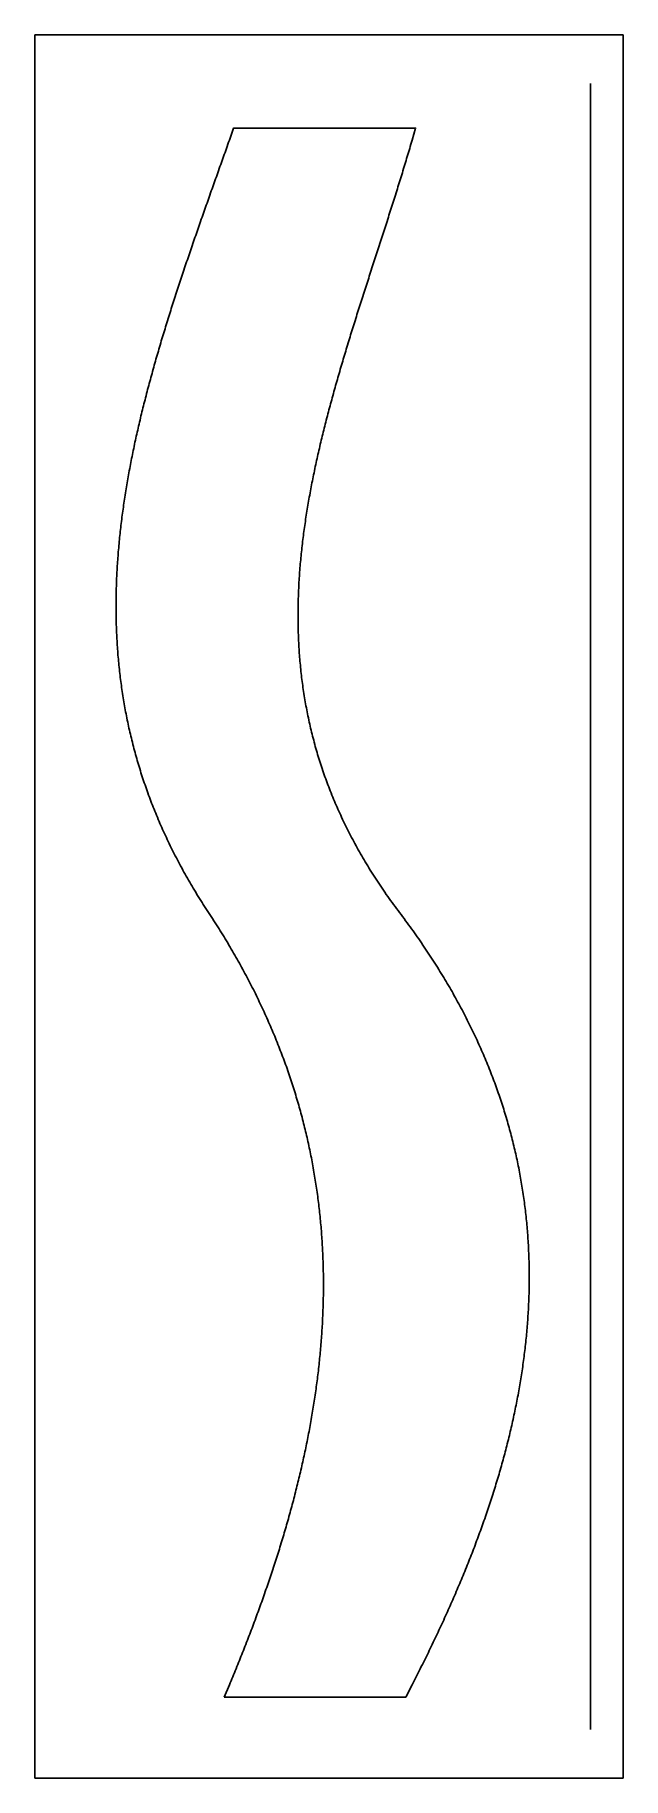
# Model space of a CAD drawing. Header units: millimetres. Extents: x 0 to 145, y 0 to 430.
import ezdxf

# ---------------------------------------------------------------- set-up
doc = ezdxf.new("R2010")
doc.units = ezdxf.units.MM
for name, color, linetype in [('CUT_P04_WALNUT', 3, 'CONTINUOUS'), ('REF_GRAIN', 8, 'CONTINUOUS'), ('REF_STOCK', 8, 'CONTINUOUS')]:
    doc.layers.add(name, color=color, linetype=linetype)

msp = doc.modelspace()

# ---------------------------------------------------------------- linework, layer by layer
at = {"layer": 'CUT_P04_WALNUT'}
msp.add_lwpolyline([(46.676808, 20), (47.934171, 23), (48.143392, 23.5), (48.351932, 24), (48.559788, 24.5), (48.766955, 25), (48.97343, 25.5), (49.179208, 26), (49.384286, 26.5), (49.58866, 27), (49.792325, 27.5), (49.995279, 28), (50.197517, 28.5), (50.399035, 29), (50.59983, 29.5), (50.799897, 30), (50.999233, 30.5), (51.197834, 31), (51.395695, 31.5), (51.592813, 32), (51.789185, 32.5), (51.984805, 33), (52.179671, 33.5), (52.373779, 34), (52.567124, 34.5), (52.759702, 35), (52.95151, 35.5), (53.142545, 36), (53.332801, 36.5), (53.522275, 37), (53.710964, 37.5), (53.898862, 38), (54.085968, 38.5), (54.272275, 39), (54.457782, 39.5), (54.642483, 40), (54.826375, 40.5), (55.009455, 41), (55.191717, 41.5), (55.373158, 42), (55.553775, 42.5), (55.733564, 43), (55.91252, 43.5), (56.090639, 44), (56.267918, 44.5), (56.444354, 45), (56.619941, 45.5), (56.794677, 46), (56.968556, 46.5), (57.141576, 47), (57.313733, 47.5), (57.485022, 48), (57.65544, 48.5), (57.824983, 49), (57.993646, 49.5), (58.161427, 50), (58.328321, 50.5), (58.494324, 51), (58.659433, 51.5), (58.823643, 52), (58.98695, 52.5), (59.149352, 53), (59.310843, 53.5), (59.47142, 54), (59.631079, 54.5), (59.789816, 55), (59.947628, 55.5), (60.10451, 56), (60.260459, 56.5), (60.41547, 57), (60.56954, 57.5), (60.722665, 58), (60.874841, 58.5), (61.026063, 59), (61.17633, 59.5), (61.325635, 60), (61.473976, 60.5), (61.621348, 61), (61.767748, 61.5), (61.913172, 62), (62.057616, 62.5), (62.201075, 63), (62.343547, 63.5), (62.485027, 64), (62.625511, 64.5), (62.764996, 65), (62.903477, 65.5), (63.040951, 66), (63.177414, 66.5), (63.312862, 67), (63.44729, 67.5), (63.580696, 68), (63.713075, 68.5), (63.844424, 69), (63.974738, 69.5), (64.104013, 70), (64.232246, 70.5), (64.359433, 71), (64.48557, 71.5), (64.610653, 72), (64.734678, 72.5), (64.857641, 73), (64.979539, 73.5), (65.100367, 74), (65.220122, 74.5), (65.338799, 75), (65.456395, 75.5), (65.572907, 76), (65.688329, 76.5), (65.802658, 77), (65.915891, 77.5), (66.028023, 78), (66.139051, 78.5), (66.24897, 79), (66.357777, 79.5), (66.465467, 80), (66.572038, 80.5), (66.677485, 81), (66.781804, 81.5), (66.884991, 82), (66.987043, 82.5), (67.087955, 83), (67.187724, 83.5), (67.286346, 84), (67.383816, 84.5), (67.480132, 85), (67.575288, 85.5), (67.669282, 86), (67.762109, 86.5), (67.853765, 87), (67.944247, 87.5), (68.033551, 88), (68.121672, 88.5), (68.208608, 89), (68.294353, 89.5), (68.378904, 90), (68.462258, 90.5), (68.54441, 91), (68.625357, 91.5), (68.705094, 92), (68.783617, 92.5), (68.860924, 93), (68.937009, 93.5), (69.011869, 94), (69.085501, 94.5), (69.1579, 95), (69.229062, 95.5), (69.298983, 96), (69.36766, 96.5), (69.435089, 97), (69.501266, 97.5), (69.566186, 98), (69.629847, 98.5), (69.692244, 99), (69.753373, 99.5), (69.81323, 100), (69.871812, 100.5), (69.929115, 101), (69.985134, 101.5), (70.039866, 102), (70.093307, 102.5), (70.145453, 103), (70.1963, 103.5), (70.245844, 104), (70.294082, 104.5), (70.34101, 105), (70.386623, 105.5), (70.430917, 106), (70.47389, 106.5), (70.515536, 107), (70.555853, 107.5), (70.594836, 108), (70.632481, 108.5), (70.668784, 109), (70.703742, 109.5), (70.737351, 110), (70.769606, 110.5), (70.800505, 111), (70.830042, 111.5), (70.858214, 112), (70.885018, 112.5), (70.910449, 113), (70.934503, 113.5), (70.957177, 114), (70.978466, 114.5), (70.998368, 115), (71.016877, 115.5), (71.03399, 116), (71.049703, 116.5), (71.064013, 117), (71.076915, 117.5), (71.088405, 118), (71.09848, 118.5), (71.107135, 119), (71.114368, 119.5), (71.120173, 120), (71.124547, 120.5), (71.127486, 121), (71.128987, 121.5), (71.129045, 122), (71.127657, 122.5), (71.124818, 123), (71.120524, 123.5), (71.114773, 124), (71.107559, 124.5), (71.09888, 125), (71.088731, 125.5), (71.077107, 126), (71.064007, 126.5), (71.049425, 127), (71.033357, 127.5), (71.0158, 128), (70.99675, 128.5), (70.976203, 129), (70.954155, 129.5), (70.930602, 130), (70.90554, 130.5), (70.878966, 131), (70.850875, 131.5), (70.821264, 132), (70.790129, 132.5), (70.757466, 133), (70.72327, 133.5), (70.687539, 134), (70.650267, 134.5), (70.611452, 135), (70.57109, 135.5), (70.529176, 136), (70.485707, 136.5), (70.440678, 137), (70.394086, 137.5), (70.345928, 138), (70.296198, 138.5), (70.244893, 139), (70.19201, 139.5), (70.137545, 140), (70.081493, 140.5), (70.02385, 141), (69.964613, 141.5), (69.903779, 142), (69.841342, 142.5), (69.777299, 143), (69.711647, 143.5), (69.64438, 144), (69.575497, 144.5), (69.504992, 145), (69.432861, 145.5), (69.359102, 146), (69.283709, 146.5), (69.206679, 147), (69.128009, 147.5), (69.047693, 148), (68.96573, 148.5), (68.882113, 149), (68.79684, 149.5), (68.709907, 150), (68.62131, 150.5), (68.531044, 151), (68.439107, 151.5), (68.345494, 152), (68.250201, 152.5), (68.153224, 153), (68.05456, 153.5), (67.954204, 154), (67.852154, 154.5), (67.748404, 155), (67.642951, 155.5), (67.535791, 156), (67.42692, 156.5), (67.316335, 157), (67.204031, 157.5), (67.090004, 158), (66.974251, 158.5), (66.856768, 159), (66.737551, 159.5), (66.616595, 160), (66.493898, 160.5), (66.369455, 161), (66.243262, 161.5), (66.115316, 162), (65.985612, 162.5), (65.854147, 163), (65.720916, 163.5), (65.585917, 164), (65.449144, 164.5), (65.310595, 165), (65.170265, 165.5), (65.02815, 166), (64.884246, 166.5), (64.73855, 167), (64.591058, 167.5), (64.441765, 168), (64.290669, 168.5), (64.137764, 169), (63.983048, 169.5), (63.826516, 170), (63.668164, 170.5), (63.507988, 171), (63.345985, 171.5), (63.182151, 172), (63.016482, 172.5), (62.848973, 173), (62.679622, 173.5), (62.508424, 174), (62.335375, 174.5), (62.160471, 175), (61.983709, 175.5), (61.805084, 176), (61.624593, 176.5), (61.442232, 177), (61.257997, 177.5), (61.071884, 178), (60.883889, 178.5), (60.694008, 179), (60.502238, 179.5), (60.308574, 180), (60.113013, 180.5), (59.91555, 181), (59.716183, 181.5), (59.514906, 182), (59.311717, 182.5), (59.10661, 183), (58.899583, 183.5), (58.690631, 184), (58.479751, 184.5), (58.266938, 185), (58.05219, 185.5), (57.835501, 186), (57.616868, 186.5), (57.396287, 187), (57.173754, 187.5), (56.949265, 188), (56.722817, 188.5), (56.494406, 189), (56.264027, 189.5), (56.031677, 190), (55.797352, 190.5), (55.561048, 191), (55.322761, 191.5), (55.082487, 192), (54.840222, 192.5), (54.595963, 193), (54.349706, 193.5), (54.101446, 194), (53.85118, 194.5), (53.598903, 195), (53.344613, 195.5), (53.088305, 196), (52.829975, 196.5), (52.56962, 197), (52.307235, 197.5), (52.042816, 198), (51.776361, 198.5), (51.507864, 199), (51.237322, 199.5), (50.964731, 200), (50.690087, 200.5), (50.413386, 201), (50.134625, 201.5), (49.853799, 202), (49.570905, 202.5), (49.285939, 203), (48.998896, 203.5), (48.709773, 204), (48.418567, 204.5), (48.125272, 205), (47.829886, 205.5), (47.532404, 206), (47.232823, 206.5), (46.931138, 207), (46.627346, 207.5), (46.321443, 208), (46.013425, 208.5), (45.703288, 209), (45.391028, 209.5), (45.076641, 210), (44.760124, 210.5), (44.441472, 211), (44.120682, 211.5), (43.79775, 212), (43.472671, 212.5), (43.145443, 213), (42.81606, 213.5), (42.486974, 214), (42.160629, 214.5), (41.837021, 215), (41.516139, 215.5), (41.197979, 216), (40.882531, 216.5), (40.569789, 217), (40.259745, 217.5), (39.952391, 218), (39.647721, 218.5), (39.345726, 219), (39.0464, 219.5), (38.749734, 220), (38.455722, 220.5), (38.164356, 221), (37.875628, 221.5), (37.589532, 222), (37.306059, 222.5), (37.025202, 223), (36.746954, 223.5), (36.471308, 224), (36.198255, 224.5), (35.927789, 225), (35.659901, 225.5), (35.394586, 226), (35.131834, 226.5), (34.871639, 227), (34.613994, 227.5), (34.35889, 228), (34.106321, 228.5), (33.856278, 229), (33.608755, 229.5), (33.363744, 230), (33.121238, 230.5), (32.881229, 231), (32.643709, 231.5), (32.408672, 232), (32.17611, 232.5), (31.946015, 233), (31.71838, 233.5), (31.493198, 234), (31.27046, 234.5), (31.050161, 235), (30.832291, 235.5), (30.616844, 236), (30.403813, 236.5), (30.19319, 237), (29.984966, 237.5), (29.779136, 238), (29.575692, 238.5), (29.374626, 239), (29.17593, 239.5), (28.979597, 240), (28.785621, 240.5), (28.593992, 241), (28.404705, 241.5), (28.217751, 242), (28.033123, 242.5), (27.850814, 243), (27.670816, 243.5), (27.493121, 244), (27.317723, 244.5), (27.144614, 245), (26.973786, 245.5), (26.805232, 246), (26.638945, 246.5), (26.474917, 247), (26.31314, 247.5), (26.153607, 248), (25.996312, 248.5), (25.841245, 249), (25.688401, 249.5), (25.537771, 250), (25.389347, 250.5), (25.243124, 251), (25.099092, 251.5), (24.957246, 252), (24.817576, 252.5), (24.680076, 253), (24.544739, 253.5), (24.411557, 254), (24.280522, 254.5), (24.151627, 255), (24.024864, 255.5), (23.900227, 256), (23.777707, 256.5), (23.657298, 257), (23.538992, 257.5), (23.422781, 258), (23.308658, 258.5), (23.196615, 259), (23.086646, 259.5), (22.978742, 260), (22.872896, 260.5), (22.769101, 261), (22.667349, 261.5), (22.567634, 262), (22.469946, 262.5), (22.37428, 263), (22.280627, 263.5), (22.18898, 264), (22.099332, 264.5), (22.011676, 265), (21.926003, 265.5), (21.842306, 266), (21.760578, 266.5), (21.680812, 267), (21.602999, 267.5), (21.527134, 268), (21.453207, 268.5), (21.381212, 269), (21.311142, 269.5), (21.242988, 270), (21.176744, 270.5), (21.112401, 271), (21.049953, 271.5), (20.989392, 272), (20.930711, 272.5), (20.873902, 273), (20.818958, 273.5), (20.765871, 274), (20.714633, 274.5), (20.665239, 275), (20.617679, 275.5), (20.571947, 276), (20.528034, 276.5), (20.485935, 277), (20.445641, 277.5), (20.407144, 278), (20.370438, 278.5), (20.335515, 279), (20.302367, 279.5), (20.270987, 280), (20.241368, 280.5), (20.213502, 281), (20.187382, 281.5), (20.162999, 282), (20.140348, 282.5), (20.11942, 283), (20.100208, 283.5), (20.082705, 284), (20.066902, 284.5), (20.052793, 285), (20.040371, 285.5), (20.029627, 286), (20.020554, 286.5), (20.013145, 287), (20.007393, 287.5), (20.00329, 288), (20.000828, 288.5), (20, 289), (20.000799, 289.5), (20.003217, 290), (20.007247, 290.5), (20.012881, 291), (20.020112, 291.5), (20.028933, 292), (20.039335, 292.5), (20.051312, 293), (20.064856, 293.5), (20.07996, 294), (20.096616, 294.5), (20.114817, 295), (20.134556, 295.5), (20.155824, 296), (20.178615, 296.5), (20.202921, 297), (20.228734, 297.5), (20.256048, 298), (20.284854, 298.5), (20.315145, 299), (20.346915, 299.5), (20.380155, 300), (20.414857, 300.5), (20.451016, 301), (20.488622, 301.5), (20.527669, 302), (20.568149, 302.5), (20.610055, 303), (20.65338, 303.5), (20.698115, 304), (20.744254, 304.5), (20.791788, 305), (20.840711, 305.5), (20.891016, 306), (20.942694, 306.5), (20.995738, 307), (21.050141, 307.5), (21.105896, 308), (21.162994, 308.5), (21.221429, 309), (21.281192, 309.5), (21.342278, 310), (21.404678, 310.5), (21.468384, 311), (21.533389, 311.5), (21.599687, 312), (21.667269, 312.5), (21.736128, 313), (21.806256, 313.5), (21.877646, 314), (21.950291, 314.5), (22.024183, 315), (22.099315, 315.5), (22.17568, 316), (22.253269, 316.5), (22.332075, 317), (22.412092, 317.5), (22.493311, 318), (22.575725, 318.5), (22.659327, 319), (22.744109, 319.5), (22.830064, 320), (22.917185, 320.5), (23.005463, 321), (23.094892, 321.5), (23.185463, 322), (23.277171, 322.5), (23.370006, 323), (23.463962, 323.5), (23.559032, 324), (23.655207, 324.5), (23.75248, 325), (23.850845, 325.5), (23.950293, 326), (24.050817, 326.5), (24.15241, 327), (24.255064, 327.5), (24.358772, 328), (24.463526, 328.5), (24.569319, 329), (24.676143, 329.5), (24.783991, 330), (24.892856, 330.5), (25.00273, 331), (25.113606, 331.5), (25.225476, 332), (25.338332, 332.5), (25.452168, 333), (25.566976, 333.5), (25.682749, 334), (25.799478, 334.5), (25.917157, 335), (26.035778, 335.5), (26.155334, 336), (26.275817, 336.5), (26.39722, 337), (26.519535, 337.5), (26.642755, 338), (26.766873, 338.5), (26.891881, 339), (27.017771, 339.5), (27.144537, 340), (27.27217, 340.5), (27.400664, 341), (27.53001, 341.5), (27.660202, 342), (27.791232, 342.5), (27.923092, 343), (28.055776, 343.5), (28.189275, 344), (28.323582, 344.5), (28.45869, 345), (28.594592, 345.5), (28.731279, 346), (28.868745, 346.5), (29.006982, 347), (29.145982, 347.5), (29.285739, 348), (29.426244, 348.5), (29.567491, 349), (29.709471, 349.5), (29.852178, 350), (29.995603, 350.5), (30.139741, 351), (30.284582, 351.5), (30.43012, 352), (30.576347, 352.5), (30.723255, 353), (30.870838, 353.5), (31.019088, 354), (31.167997, 354.5), (31.317559, 355), (31.467764, 355.5), (31.618607, 356), (31.77008, 356.5), (31.922174, 357), (32.074884, 357.5), (32.228201, 358), (32.382117, 358.5), (32.536626, 359), (32.691721, 359.5), (32.847392, 360), (33.003634, 360.5), (33.160439, 361), (33.317798, 361.5), (33.475706, 362), (33.634154, 362.5), (33.793135, 363), (33.952641, 363.5), (34.112666, 364), (34.273201, 364.5), (34.434239, 365), (34.595773, 365.5), (34.757795, 366), (34.920298, 366.5), (35.083274, 367), (35.246717, 367.5), (35.410618, 368), (35.57497, 368.5), (35.739765, 369), (35.904997, 369.5), (36.070658, 370), (36.23674, 370.5), (36.403235, 371), (36.570138, 371.5), (36.737439, 372), (36.905132, 372.5), (37.073209, 373), (37.241662, 373.5), (37.410485, 374), (37.57967, 374.5), (37.749209, 375), (37.919095, 375.5), (38.08932, 376), (38.259877, 376.5), (38.430759, 377), (38.601959, 377.5), (38.773468, 378), (38.945279, 378.5), (39.117385, 379), (39.289778, 379.5), (39.462452, 380), (39.635397, 380.5), (39.808608, 381), (39.982077, 381.5), (40.155796, 382), (40.329757, 382.5), (40.503954, 383), (40.678379, 383.5), (40.853024, 384), (41.027882, 384.5), (41.202946, 385), (41.378208, 385.5), (41.55366, 386), (41.729296, 386.5), (41.905107, 387), (42.081087, 387.5), (42.257228, 388), (42.433522, 388.5), (42.609963, 389), (42.786541, 389.5), (42.963251, 390), (43.140085, 390.5), (43.317035, 391), (43.494094, 391.5), (43.671254, 392), (43.848508, 392.5), (44.025849, 393), (44.203269, 393.5), (44.38076, 394), (44.558316, 394.5), (44.735928, 395), (44.913589, 395.5), (45.091293, 396), (45.269031, 396.5), (45.446796, 397), (45.62458, 397.5), (45.802377, 398), (45.980178, 398.5), (46.157976, 399), (46.335764, 399.5), (46.513535, 400), (46.69128, 400.5), (46.868993, 401), (47.046666, 401.5), (47.224292, 402), (47.401862, 402.5), (47.579371, 403), (47.756809, 403.5), (47.934171, 404), (48.998093, 407), (93.844022, 407), (92.973541, 404), (92.828166, 403.5), (92.682209, 403), (92.535681, 402.5), (92.388591, 402), (92.24095, 401.5), (92.092769, 401), (91.944057, 400.5), (91.794825, 400), (91.645083, 399.5), (91.494842, 399), (91.344112, 398.5), (91.192903, 398), (91.041226, 397.5), (90.889091, 397), (90.736508, 396.5), (90.583487, 396), (90.43004, 395.5), (90.276175, 395), (90.121905, 394.5), (89.967238, 394), (89.812185, 393.5), (89.656757, 393), (89.500963, 392.5), (89.344815, 392), (89.188323, 391.5), (89.031496, 391), (88.874346, 390.5), (88.716882, 390), (88.559114, 389.5), (88.401054, 389), (88.242712, 388.5), (88.084097, 388), (87.925221, 387.5), (87.766093, 387), (87.606723, 386.5), (87.447123, 386), (87.287302, 385.5), (87.127272, 385), (86.967041, 384.5), (86.80662, 384), (86.646021, 383.5), (86.485252, 383), (86.324325, 382.5), (86.16325, 382), (86.002037, 381.5), (85.840696, 381), (85.679238, 380.5), (85.517673, 380), (85.356011, 379.5), (85.194263, 379), (85.032439, 378.5), (84.870549, 378), (84.708605, 377.5), (84.546615, 377), (84.38459, 376.5), (84.222541, 376), (84.060479, 375.5), (83.898412, 375), (83.736352, 374.5), (83.57431, 374), (83.412294, 373.5), (83.250316, 373), (83.088386, 372.5), (82.926515, 372), (82.764712, 371.5), (82.602988, 371), (82.441353, 370.5), (82.279818, 370), (82.118393, 369.5), (81.957088, 369), (81.795914, 368.5), (81.634881, 368), (81.473998, 367.5), (81.313278, 367), (81.152729, 366.5), (80.992363, 366), (80.832189, 365.5), (80.672218, 365), (80.51246, 364.5), (80.352926, 364), (80.193626, 363.5), (80.03457, 363), (79.875768, 362.5), (79.717231, 362), (79.55897, 361.5), (79.400994, 361), (79.243314, 360.5), (79.085939, 360), (78.928882, 359.5), (78.772151, 359), (78.615758, 358.5), (78.459711, 358), (78.304023, 357.5), (78.148703, 357), (77.993761, 356.5), (77.839208, 356), (77.685054, 355.5), (77.53131, 355), (77.377985, 354.5), (77.225091, 354), (77.072637, 353.5), (76.920633, 353), (76.769091, 352.5), (76.61802, 352), (76.467431, 351.5), (76.317334, 351), (76.167739, 350.5), (76.018657, 350), (75.870098, 349.5), (75.722072, 349), (75.57459, 348.5), (75.427663, 348), (75.281299, 347.5), (75.13551, 347), (74.990306, 346.5), (74.845698, 346), (74.701695, 345.5), (74.558308, 345), (74.415548, 344.5), (74.273424, 344), (74.131947, 343.5), (73.991127, 343), (73.850975, 342.5), (73.711501, 342), (73.572716, 341.5), (73.434628, 341), (73.29725, 340.5), (73.160591, 340), (73.024662, 339.5), (72.889473, 339), (72.755033, 338.5), (72.621355, 338), (72.488447, 337.5), (72.356321, 337), (72.224986, 336.5), (72.094453, 336), (71.964732, 335.5), (71.835834, 335), (71.707769, 334.5), (71.580546, 334), (71.454178, 333.5), (71.328673, 333), (71.204042, 332.5), (71.080296, 332), (70.957445, 331.5), (70.835499, 331), (70.714468, 330.5), (70.594363, 330), (70.475195, 329.5), (70.356973, 329), (70.239707, 328.5), (70.123409, 328), (70.008088, 327.5), (69.893755, 327), (69.78042, 326.5), (69.668094, 326), (69.556786, 325.5), (69.446508, 325), (69.337268, 324.5), (69.229079, 324), (69.12195, 323.5), (69.015891, 323), (68.910912, 322.5), (68.807025, 322), (68.70424, 321.5), (68.602565, 321), (68.502013, 320.5), (68.402594, 320), (68.304317, 319.5), (68.207193, 319), (68.111232, 318.5), (68.016446, 318), (67.922843, 317.5), (67.830434, 317), (67.73923, 316.5), (67.649241, 316), (67.560478, 315.5), (67.47295, 315), (67.386668, 314.5), (67.301642, 314), (67.217883, 313.5), (67.135401, 313), (67.054206, 312.5), (66.974309, 312), (66.89572, 311.5), (66.818449, 311), (66.742507, 310.5), (66.667903, 310), (66.594649, 309.5), (66.522754, 309), (66.45223, 308.5), (66.383085, 308), (66.315331, 307.5), (66.248978, 307), (66.184037, 306.5), (66.120516, 306), (66.058428, 305.5), (65.997782, 305), (65.938588, 304.5), (65.880857, 304), (65.824599, 303.5), (65.769825, 303), (65.716545, 302.5), (65.664769, 302), (65.614507, 301.5), (65.56577, 301), (65.518569, 300.5), (65.472913, 300), (65.428812, 299.5), (65.386278, 299), (65.34532, 298.5), (65.305949, 298), (65.268175, 297.5), (65.232009, 297), (65.19746, 296.5), (65.164539, 296), (65.133257, 295.5), (65.103624, 295), (65.075649, 294.5), (65.049344, 294), (65.024719, 293.5), (65.001784, 293), (64.980549, 292.5), (64.961025, 292), (64.943222, 291.5), (64.92715, 291), (64.91282, 290.5), (64.900242, 290), (64.889427, 289.5), (64.880384, 289), (64.873124, 288.5), (64.867657, 288), (64.863994, 287.5), (64.862145, 287), (64.862121, 286.5), (64.863931, 286), (64.867586, 285.5), (64.873096, 285), (64.880472, 284.5), (64.889724, 284), (64.900862, 283.5), (64.913897, 283), (64.928839, 282.5), (64.945698, 282), (64.964484, 281.5), (64.985209, 281), (65.007882, 280.5), (65.032513, 280), (65.059113, 279.5), (65.087693, 279), (65.118262, 278.5), (65.150831, 278), (65.18541, 277.5), (65.22201, 277), (65.26064, 276.5), (65.301312, 276), (65.344035, 275.5), (65.38882, 275), (65.435678, 274.5), (65.484618, 274), (65.53565, 273.5), (65.588786, 273), (65.644035, 272.5), (65.701409, 272), (65.760916, 271.5), (65.822568, 271), (65.886374, 270.5), (65.952346, 270), (66.020493, 269.5), (66.090826, 269), (66.163355, 268.5), (66.23809, 268), (66.315043, 267.5), (66.394222, 267), (66.475639, 266.5), (66.559303, 266), (66.645226, 265.5), (66.733417, 265), (66.823887, 264.5), (66.916645, 264), (67.011704, 263.5), (67.109071, 263), (67.208759, 262.5), (67.310778, 262), (67.415137, 261.5), (67.521847, 261), (67.630918, 260.5), (67.742361, 260), (67.856186, 259.5), (67.972404, 259), (68.091024, 258.5), (68.212057, 258), (68.335513, 257.5), (68.461403, 257), (68.589737, 256.5), (68.720525, 256), (68.853778, 255.5), (68.989506, 255), (69.127719, 254.5), (69.268428, 254), (69.411643, 253.5), (69.557374, 253), (69.705631, 252.5), (69.856426, 252), (70.009768, 251.5), (70.165667, 251), (70.324134, 250.5), (70.48518, 250), (70.648814, 249.5), (70.815047, 249), (70.983889, 248.5), (71.15535, 248), (71.329442, 247.5), (71.506174, 247), (71.685556, 246.5), (71.867599, 246), (72.052313, 245.5), (72.239709, 245), (72.429797, 244.5), (72.622587, 244), (72.818089, 243.5), (73.016314, 243), (73.217272, 242.5), (73.420974, 242), (73.62743, 241.5), (73.836649, 241), (74.048643, 240.5), (74.263422, 240), (74.480996, 239.5), (74.701376, 239), (74.924571, 238.5), (75.150592, 238), (75.37945, 237.5), (75.611155, 237), (75.845716, 236.5), (76.083145, 236), (76.323452, 235.5), (76.566647, 235), (76.81274, 234.5), (77.061742, 234), (77.313662, 233.5), (77.568513, 233), (77.826303, 232.5), (78.087043, 232), (78.350743, 231.5), (78.617414, 231), (78.887066, 230.5), (79.15971, 230), (79.435355, 229.5), (79.714012, 229), (79.995691, 228.5), (80.280403, 228), (80.568158, 227.5), (80.858966, 227), (81.152838, 226.5), (81.449784, 226), (81.749814, 225.5), (82.052939, 225), (82.359169, 224.5), (82.668514, 224), (82.980984, 223.5), (83.296591, 223), (83.615343, 222.5), (83.937253, 222), (84.262329, 221.5), (84.590582, 221), (84.922023, 220.5), (85.256662, 220), (85.594509, 219.5), (85.935575, 219), (86.279869, 218.5), (86.627403, 218), (86.978186, 217.5), (87.332229, 217), (87.689543, 216.5), (88.050137, 216), (88.414021, 215.5), (88.781207, 215), (89.151704, 214.5), (89.525523, 214), (89.902675, 213.5), (90.280248, 213), (90.655329, 212.5), (91.027923, 212), (91.398034, 211.5), (91.765665, 211), (92.130822, 210.5), (92.493509, 210), (92.853729, 209.5), (93.211488, 209), (93.56679, 208.5), (93.919639, 208), (94.270039, 207.5), (94.617995, 207), (94.963511, 206.5), (95.306591, 206), (95.64724, 205.5), (95.985462, 205), (96.321261, 204.5), (96.654642, 204), (96.985609, 203.5), (97.314166, 203), (97.640318, 202.5), (97.964069, 202), (98.285423, 201.5), (98.604385, 201), (98.920959, 200.5), (99.235149, 200), (99.54696, 199.5), (99.856396, 199), (100.163461, 198.5), (100.46816, 198), (100.770497, 197.5), (101.070476, 197), (101.368102, 196.5), (101.663379, 196), (101.956311, 195.5), (102.246903, 195), (102.535158, 194.5), (102.821082, 194), (103.104679, 193.5), (103.385953, 193), (103.664907, 192.5), (103.941548, 192), (104.215878, 191.5), (104.487903, 191), (104.757626, 190.5), (105.025053, 190), (105.290186, 189.5), (105.553031, 189), (105.813593, 188.5), (106.071874, 188), (106.32788, 187.5), (106.581615, 187), (106.833083, 186.5), (107.082289, 186), (107.329236, 185.5), (107.57393, 185), (107.816375, 184.5), (108.056574, 184), (108.294533, 183.5), (108.530255, 183), (108.763745, 182.5), (108.995008, 182), (109.224047, 181.5), (109.450867, 181), (109.675472, 180.5), (109.897866, 180), (110.118055, 179.5), (110.336042, 179), (110.551831, 178.5), (110.765427, 178), (110.976835, 177.5), (111.186058, 177), (111.393101, 176.5), (111.597968, 176), (111.800663, 175.5), (112.001192, 175), (112.199558, 174.5), (112.395765, 174), (112.589818, 173.5), (112.781721, 173), (112.971479, 172.5), (113.159096, 172), (113.344576, 171.5), (113.527923, 171), (113.709142, 170.5), (113.888238, 170), (114.065214, 169.5), (114.240074, 169), (114.412824, 168.5), (114.583468, 168), (114.752009, 167.5), (114.918453, 167), (115.082802, 166.5), (115.245063, 166), (115.405239, 165.5), (115.563335, 165), (115.719354, 164.5), (115.873301, 164), (116.025181, 163.5), (116.174998, 163), (116.322756, 162.5), (116.468459, 162), (116.612112, 161.5), (116.75372, 161), (116.893285, 160.5), (117.030814, 160), (117.16631, 159.5), (117.299777, 159), (117.43122, 158.5), (117.560643, 158), (117.68805, 157.5), (117.813446, 157), (117.936836, 156.5), (118.058223, 156), (118.177611, 155.5), (118.295006, 155), (118.410411, 154.5), (118.523831, 154), (118.63527, 153.5), (118.744733, 153), (118.852223, 152.5), (118.957745, 152), (119.061304, 151.5), (119.162904, 151), (119.262548, 150.5), (119.360242, 150), (119.45599, 149.5), (119.549796, 149), (119.641664, 148.5), (119.731599, 148), (119.819605, 147.5), (119.905687, 147), (119.989848, 146.5), (120.072093, 146), (120.152427, 145.5), (120.230854, 145), (120.307377, 144.5), (120.382002, 144), (120.454733, 143.5), (120.525573, 143), (120.594528, 142.5), (120.661602, 142), (120.726799, 141.5), (120.790123, 141), (120.851579, 140.5), (120.911171, 140), (120.968903, 139.5), (121.02478, 139), (121.078806, 138.5), (121.130985, 138), (121.181322, 137.5), (121.229821, 137), (121.276487, 136.5), (121.321323, 136), (121.364334, 135.5), (121.405525, 135), (121.444899, 134.5), (121.482461, 134), (121.518215, 133.5), (121.552167, 133), (121.584319, 132.5), (121.614676, 132), (121.643243, 131.5), (121.670025, 131), (121.695024, 130.5), (121.718246, 130), (121.739695, 129.5), (121.759376, 129), (121.777292, 128.5), (121.793448, 128), (121.807848, 127.5), (121.820497, 127), (121.831399, 126.5), (121.840559, 126), (121.847979, 125.5), (121.853666, 125), (121.857624, 124.5), (121.859855, 124), (121.860366, 123.5), (121.85916, 123), (121.856242, 122.5), (121.851616, 122), (121.845285, 121.5), (121.837256, 121), (121.827531, 120.5), (121.816116, 120), (121.803014, 119.5), (121.788231, 119), (121.771769, 118.5), (121.753634, 118), (121.733831, 117.5), (121.712362, 117), (121.689233, 116.5), (121.664448, 116), (121.638011, 115.5), (121.609926, 115), (121.580199, 114.5), (121.548833, 114), (121.515832, 113.5), (121.481202, 113), (121.444945, 112.5), (121.407067, 112), (121.367572, 111.5), (121.326465, 111), (121.283748, 110.5), (121.239428, 110), (121.193508, 109.5), (121.145993, 109), (121.096886, 108.5), (121.046192, 108), (120.993917, 107.5), (120.940063, 107), (120.884635, 106.5), (120.827638, 106), (120.769075, 105.5), (120.708952, 105), (120.647272, 104.5), (120.584041, 104), (120.519261, 103.5), (120.452938, 103), (120.385076, 102.5), (120.315679, 102), (120.244751, 101.5), (120.172298, 101), (120.098322, 100.5), (120.022829, 100), (119.945823, 99.5), (119.867308, 99), (119.787289, 98.5), (119.705769, 98), (119.622754, 97.5), (119.538247, 97), (119.452253, 96.5), (119.364776, 96), (119.27582, 95.5), (119.185391, 95), (119.093491, 94.5), (119.000126, 94), (118.9053, 93.5), (118.809017, 93), (118.711281, 92.5), (118.612098, 92), (118.51147, 91.5), (118.409403, 91), (118.305901, 90.5), (118.200967, 90), (118.094608, 89.5), (117.986826, 89), (117.877626, 88.5), (117.767012, 88), (117.65499, 87.5), (117.541562, 87), (117.426734, 86.5), (117.31051, 86), (117.192894, 85.5), (117.07389, 85), (116.953503, 84.5), (116.831737, 84), (116.708597, 83.5), (116.584086, 83), (116.458209, 82.5), (116.330971, 82), (116.202376, 81.5), (116.072427, 81), (115.941131, 80.5), (115.808489, 80), (115.674508, 79.5), (115.539192, 79), (115.402544, 78.5), (115.264569, 78), (115.125271, 77.5), (114.984656, 77), (114.842726, 76.5), (114.699487, 76), (114.554942, 75.5), (114.409097, 75), (114.261955, 74.5), (114.11352, 74), (113.963798, 73.5), (113.812792, 73), (113.660507, 72.5), (113.506947, 72), (113.352116, 71.5), (113.196019, 71), (113.03866, 70.5), (112.880043, 70), (112.720173, 69.5), (112.559054, 69), (112.39669, 68.5), (112.233086, 68), (112.068247, 67.5), (111.902175, 67), (111.734876, 66.5), (111.566354, 66), (111.396614, 65.5), (111.225659, 65), (111.053494, 64.5), (110.880124, 64), (110.705552, 63.5), (110.529783, 63), (110.352821, 62.5), (110.174672, 62), (109.995338, 61.5), (109.814824, 61), (109.633135, 60.5), (109.450275, 60), (109.266249, 59.5), (109.08106, 59), (108.894713, 58.5), (108.707212, 58), (108.518562, 57.5), (108.328767, 57), (108.137832, 56.5), (107.945759, 56), (107.752555, 55.5), (107.558224, 55), (107.362768, 54.5), (107.166194, 54), (106.968505, 53.5), (106.769706, 53), (106.5698, 52.5), (106.368793, 52), (106.166689, 51.5), (105.963491, 51), (105.759205, 50.5), (105.553834, 50), (105.347383, 49.5), (105.139857, 49), (104.931259, 48.5), (104.721594, 48), (104.510866, 47.5), (104.29908, 47), (104.08624, 46.5), (103.87235, 46), (103.657415, 45.5), (103.441438, 45), (103.224425, 44.5), (103.006379, 44), (102.787306, 43.5), (102.567208, 43), (102.346091, 42.5), (102.123959, 42), (101.900816, 41.5), (101.676667, 41), (101.451516, 40.5), (101.225367, 40), (100.998224, 39.5), (100.770092, 39), (100.540976, 38.5), (100.310879, 38), (100.079806, 37.5), (99.847761, 37), (99.614749, 36.5), (99.380773, 36), (99.145839, 35.5), (98.90995, 35), (98.673111, 34.5), (98.435327, 34), (98.196601, 33.5), (97.956937, 33), (97.716341, 32.5), (97.474817, 32), (97.232368, 31.5), (96.988999, 31), (96.744715, 30.5), (96.49952, 30), (96.253418, 29.5), (96.006413, 29), (95.758511, 28.5), (95.509714, 28), (95.260028, 27.5), (95.009457, 27), (94.758005, 26.5), (94.505676, 26), (94.252476, 25.5), (93.998407, 25), (93.743475, 24.5), (93.487684, 24), (93.231037, 23.5), (92.973541, 23), (91.426018, 20)], close=True, dxfattribs=at)
at = {"layer": 'REF_GRAIN'}
msp.add_lwpolyline([(137, 12), (137, 418)], dxfattribs=at)
at = {"layer": 'REF_STOCK'}
msp.add_lwpolyline([(0, 0), (145, 0), (145, 430), (0, 430)], close=True, dxfattribs=at)

doc.saveas('drawing.dxf')
